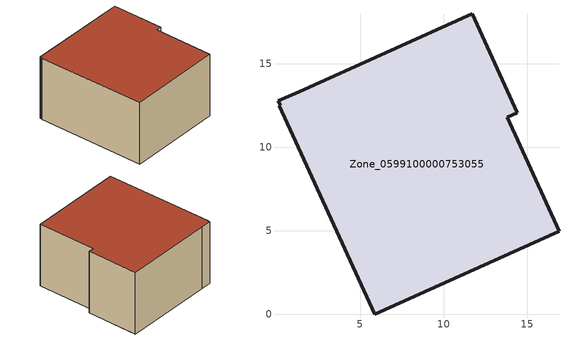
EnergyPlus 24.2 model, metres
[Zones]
Zone_0599100000753055
 floor ground (C_G): 5.88,0 0.13,12.48 0.2,12.51 0.07,12.79 1.34,13.34 11.72,17.99 14.41,12.07 13.81,11.8 16.91,4.97 z0
 wall outside (C_F): 14.41,12.07 11.72,17.99 1.34,13.34 0.07,12.79 0.2,12.51 0.13,12.48 5.88,0 16.91,4.97 13.81,11.8 14.41,12.07 z0:8.13
 roof outside (C_R): 0.13,12.48 5.88,0 16.91,4.97 13.81,11.8 14.41,12.07 11.72,17.99 1.34,13.34 0.07,12.79 0.2,12.51 z8.13
[BUILDING]
Pand.0599100000753055: North Axis=0; Terrain=City; Loads Convergence Tolerance Value=0.04; Temperature Convergence Tolerance Value=0.4; Solar Distribution=FullExterior; Maximum Number of Warmup Days=25; Minimum Number of Warmup Days=1
[Site:Location]
Rotterdam.The.Hague.AP_ZH_NLD Design_Conditions: Latitude=51.96; Longitude=4.45; Time Zone=1; Elevation=-4.5
[SITE:GROUNDTEMPERATURE:BUILDINGSURFACE]
18, 18, 18, 18, 18, 18, 18, 18, 18, 18, 18, 18
[MATERIAL] Thermal Absorptance=0.9; Solar Absorptance=0.7; Visible Absorptance=0.7
Name | Roughness | Thickness | Conductivity | Density | Specific Heat
G.D.2006-2014 | MediumSmooth | 0.15 | 0.06 | 540 | 1210
F.D.2006-2014 | Rough | 0.3 | 0.12 | 1920 | 840
R.D.2006-2014 | MediumRough | 0.2 | 0.08 | 1500 | 1000
[CONSTRUCTION]
C_G: G.D.2006-2014
C_F: F.D.2006-2014
C_R: R.D.2006-2014
[ZONE]
Zone_0599100000753055: Type=1; Multiplier=1; Ceiling Height=Autocalculate; Volume=Autocalculate; Floor Area=autocalculate; Part of Total Floor Area=Yes
[ZONEINFILTRATION:DESIGNFLOWRATE]
Infil_Zone_0599100000753055: Zone or ZoneList or Space or SpaceList=Zone_0599100000753055; Schedule=AlwaysOn; Design Flow Rate Calculation Method=Flow/Area; Flow Rate per Floor Area=0.0021; Constant Term Coefficient=1; Temperature Term Coefficient=0; Velocity Term Coefficient=0; Velocity Squared Term Coefficient=0
[HVACTEMPLATE:ZONE:IDEALLOADSAIRSYSTEM]
Zone_0599100000753055: Maximum Heating Supply Air Temperature=50; Minimum Cooling Supply Air Temperature=13; Maximum Heating Supply Air Humidity Ratio=0.0156; Minimum Cooling Supply Air Humidity Ratio=0.0077; Heating Limit=NoLimit; Cooling Limit=NoLimit; Dehumidification Control Type=ConstantSensibleHeatRatio; Cooling Sensible Heat Ratio=0.7; Dehumidification Setpoint=60; Humidification Control Type=None; Humidification Setpoint=30; Outdoor Air Method=None; Outdoor Air Flow Rate per Person=0.00944; Outdoor Air Flow Rate per Zone Floor Area=0; Outdoor Air Flow Rate per Zone=0; Demand Controlled Ventilation Type=None; Outdoor Air Economizer Type=NoEconomizer; Heat Recovery Type=None; Sensible Heat Recovery Effectiveness=0.7; Latent Heat Recovery Effectiveness=0.65
[ZONECONTROL:THERMOSTAT]
ThermostatControl_Zone_0599100000753055: Zone or ZoneList=Zone_0599100000753055; Control Type Schedule=DualSetpointControlType; Control 1=Thermostat_Zone_0599100000753055; Temperature Difference Between Cutout And Setpoint=0
[THERMOSTATSETPOINT:DUALSETPOINT]
Thermostat_Zone_0599100000753055: Heating Setpoint Temperature Schedule=HeatingSetpoint_Zone_0599100000753055; Cooling Setpoint Temperature Schedule=CoolingSetpoint_Zone_0599100000753055
[SCHEDULE:COMPACT]
HeatingSetpoint_Zone_0599100000753055: Through: 12/31, For: AllDays, Until: 24:00, 21
CoolingSetpoint_Zone_0599100000753055: Through: 12/31, For: AllDays, Until: 24:00, 24
DualSetpointControlType: Through: 12/31, For: AllDays, Until: 24:00, 4
AlwaysOn: Through: 12/31, For: AllDays, Until: 24:00, 1
